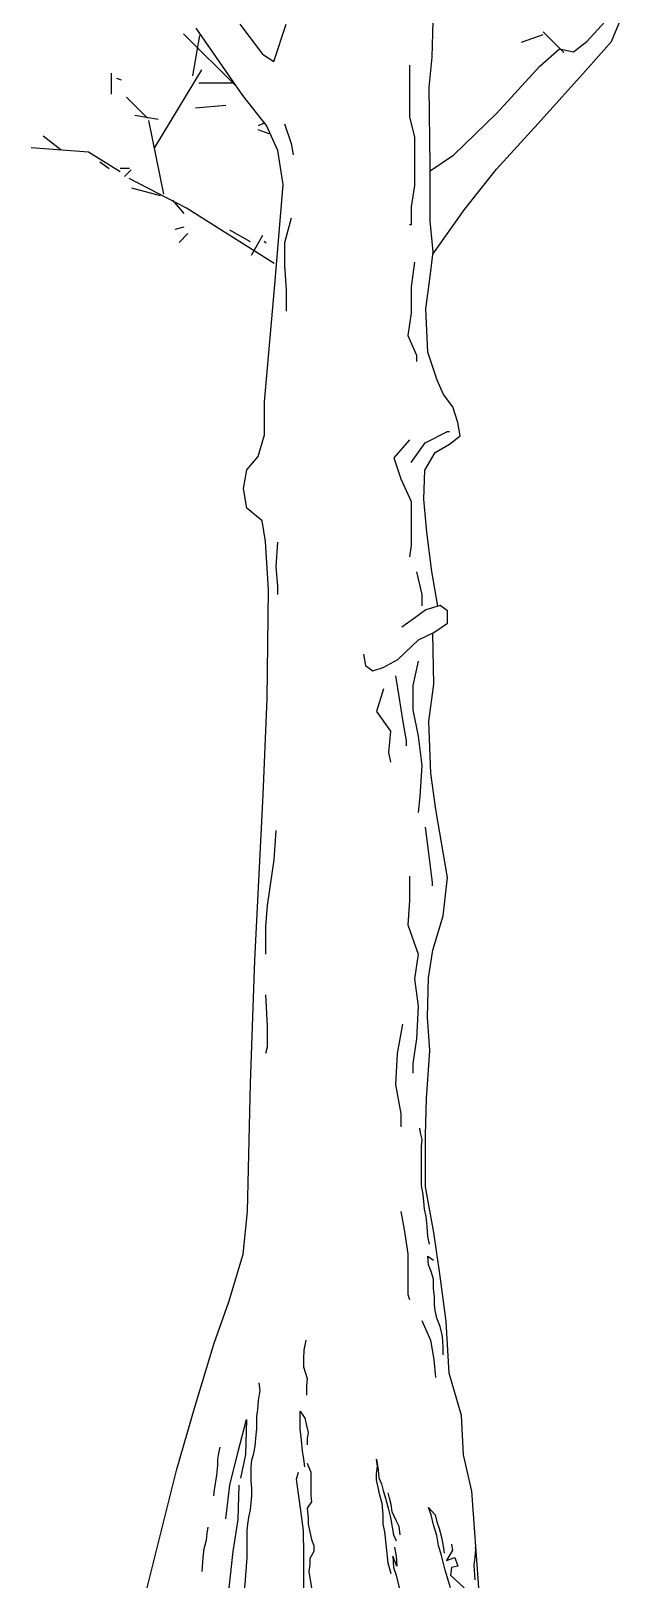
# Model space of a CAD drawing. Extents: x -1.04 to 1.85, y -0.02 to 4.94.
# Drawn here: x -0.33 to 0.372, y -0.025 to 1.824 of the extents above; entities that cross this region are included whole.
import ezdxf

# ---------------------------------------------------------------- set-up
doc = ezdxf.new("R2010")
doc.units = 0
doc.header["$MEASUREMENT"] = 0
doc.layers.add('TREES', color=3, linetype='CONTINUOUS')

msp = doc.modelspace()

# ---------------------------------------------------------------- linework, layer by layer
at = {"layer": 'TREES'}
for p, q in [((-0.0864, 1.758), (-0.149, 1.8207)), ((-0.1383, 1.7707), (-0.1298, 1.8189)), ((0.252, 1.8106), (0.2777, 1.8199)), ((0.3024, 1.7984), (0.2776, 1.8232)), ((-0.2346, 1.7489), (-0.2346, 1.7739)), ((-0.2227, 1.7656), (-0.2282, 1.7676)), ((-0.0891, 1.762), (-0.1311, 1.762)), ((-0.192, 1.7206), (-0.2168, 1.7454)), ((-0.1794, 1.7188), (-0.207, 1.7237)), ((-0.0988, 1.7356), (-0.1349, 1.7325)), ((-0.0477, 1.7019), (-0.0605, 1.7065)), ((-0.0602, 1.7117), (-0.0524, 1.7154)), ((-0.2374, 1.6605), (-0.2486, 1.6683)), ((-0.2132, 1.6609), (-0.2245, 1.6609)), ((-0.2192, 1.6512), (-0.2113, 1.6592)), ((-0.1765, 1.6284), (-0.2104, 1.6375)), ((-0.1483, 1.6074), (-0.1617, 1.6233)), ((-0.1589, 1.5888), (-0.1483, 1.5917)), ((-0.1544, 1.5731), (-0.144, 1.5834)), ((-0.0698, 1.5738), (-0.094, 1.5877)), ((-0.0686, 1.558), (-0.0549, 1.5817)), ((-0.0511, 1.5722), (-0.0535, 1.5742))]:
    msp.add_line(p, q, dxfattribs=at)
for points in [[(0.1435, 1.6581), (0.1718, 1.6769), (0.2225, 1.7261), (0.2736, 1.7824), (0.2972, 1.8028), (0.3136, 1.7995), (0.3297, 1.8115), (0.3723, 1.8584)], [(-0.0824, 1.8322), (-0.0554, 1.7966), (-0.0419, 1.788), (-0.0272, 1.8322)], [(0.1526, 1.1409), (0.1457, 1.1823), (0.1396, 1.229), (0.1359, 1.2683), (0.1372, 1.3027), (0.1495, 1.3236), (0.1667, 1.3334), (0.179, 1.3432), (0.1765, 1.3592), (0.1704, 1.3776), (0.1593, 1.3923), (0.152, 1.4095), (0.1409, 1.4427), (0.1385, 1.4943), (0.1434, 1.5324), (0.1471, 1.5619), (0.1435, 1.5987), (0.1435, 1.6638), (0.1423, 1.7572), (0.146, 1.7928), (0.1473, 1.8358)], [(0.1468, 1.5592), (0.1844, 1.612), (0.2225, 1.6598), (0.2718, 1.7141), (0.3315, 1.7807), (0.3589, 1.8115), (0.3715, 1.842)], [(-0.1923, -0.0246), (-0.157, 0.1163), (-0.1361, 0.1887), (-0.1127, 0.2661), (-0.0955, 0.3152), (-0.0782, 0.3717), (-0.0733, 0.4221), (-0.0695, 0.5744), (-0.0646, 0.7206), (-0.0546, 0.9171), (-0.0497, 1.0313), (-0.0484, 1.1603), (-0.052, 1.218), (-0.0557, 1.2426), (-0.0741, 1.2573), (-0.0778, 1.2807), (-0.0741, 1.3028), (-0.0606, 1.3188), (-0.0532, 1.3445), (-0.0532, 1.3839), (-0.0408, 1.5227), (-0.0309, 1.6418), (-0.0371, 1.6823), (-0.0506, 1.7118), (-0.0788, 1.7475), (-0.134, 1.8273)], [(-0.1831, 1.6857), (-0.1276, 1.7781)], [(0.119, 1.7834), (0.119, 1.7216), (0.1251, 1.6983), (0.1251, 1.6404), (0.121, 1.6151), (0.121, 1.594), (0.119, 1.594)], [(-0.1724, 1.6303), (-0.1903, 1.7176)], [(-0.0295, 1.7137), (-0.0213, 1.6906), (-0.0192, 1.6772)], [(-0.33, 1.6857), (-0.2619, 1.6807), (-0.2243, 1.6572)], [(-0.2942, 1.6824), (-0.3157, 1.6991)], [(-0.0417, 1.548), (-0.1455, 1.6135), (-0.2136, 1.6488)], [(-0.0213, 1.6017), (-0.0295, 1.5726), (-0.0295, 1.5457), (-0.0274, 1.5166), (-0.0274, 1.4914)], [(0.1251, 1.5495), (0.121, 1.5204), (0.121, 1.4894), (0.1169, 1.4625), (0.1272, 1.4392), (0.1272, 1.4315)], [(0.119, 1.3387), (0.1005, 1.3174), (0.1087, 1.2924), (0.121, 1.2652), (0.121, 1.213), (0.119, 1.1996)], [(0.121, 1.3116), (0.1377, 1.3349), (0.1643, 1.3484), (0.1664, 1.3484)], [(-0.0377, 1.2169), (-0.0397, 1.1878), (-0.0377, 1.1647), (-0.0377, 1.1551)], [(0.1272, 1.182), (0.1336, 1.1551), (0.1336, 1.1414)], [(0.0646, 1.0841), (0.067, 1.0706), (0.0756, 1.0644), (0.0879, 1.0681), (0.1051, 1.0779), (0.1297, 1.1012), (0.1481, 1.1098), (0.1641, 1.1209), (0.1641, 1.1356), (0.1555, 1.1418), (0.1383, 1.1369), (0.1236, 1.1258), (0.1101, 1.116)], [(0.2014, -0.0246), (0.1931, 0.0903), (0.1833, 0.1333), (0.1808, 0.18), (0.1661, 0.2303), (0.1625, 0.2918), (0.1551, 0.3483), (0.1478, 0.3974), (0.138, 0.4515), (0.138, 0.5129), (0.1393, 0.5559), (0.143, 0.6136), (0.1405, 0.6529), (0.1418, 0.6996), (0.1467, 0.7327), (0.159, 0.7733), (0.164, 0.8187), (0.1505, 0.8998), (0.1444, 0.9428), (0.1419, 1.0042), (0.1481, 1.0484), (0.1467, 1.1091)], [(0.1295, 1.0758), (0.1231, 1.0467), (0.1231, 1.0179), (0.1295, 0.9869), (0.1336, 0.952), (0.1315, 0.9152), (0.1295, 0.896)], [(0.1025, 1.0583), (0.1066, 1.0313), (0.1107, 1.0061), (0.1149, 0.9811), (0.1149, 0.9753)], [(0.0882, 1.0429), (0.0797, 1.016), (0.0964, 0.9926), (0.0943, 0.9674), (0.0964, 0.9559)], [(-0.0397, 0.8746), (-0.0418, 0.84), (-0.05, 0.7857), (-0.052, 0.7607), (-0.052, 0.7278)], [(0.1377, 0.8785), (0.1418, 0.8477), (0.1459, 0.8129), (0.1459, 0.809)], [(0.119, 0.8205), (0.119, 0.7915), (0.1169, 0.7626), (0.1295, 0.7278), (0.1251, 0.6987), (0.1295, 0.666), (0.1272, 0.6273), (0.1231, 0.5982), (0.1231, 0.5867)], [(-0.052, 0.6795), (-0.05, 0.6427), (-0.05, 0.6175), (-0.052, 0.6098)], [(0.1107, 0.6446), (0.1046, 0.6098), (0.1025, 0.573), (0.1087, 0.5384), (0.1087, 0.5228)], [(0.1428, 0.3836), (0.1407, 0.3927), (0.14, 0.4045), (0.1389, 0.4163), (0.1369, 0.4252), (0.1361, 0.4343), (0.1351, 0.4425), (0.1331, 0.4533), (0.1331, 0.4994), (0.1341, 0.5076), (0.132, 0.5158), (0.1313, 0.5213)], [(0.1087, 0.4223), (0.1128, 0.4011), (0.1169, 0.3721), (0.1169, 0.3237), (0.119, 0.318)], [(0.1592, 0.2521), (0.1592, 0.2613), (0.1582, 0.274), (0.1554, 0.2858), (0.1515, 0.2956), (0.1495, 0.3048), (0.1487, 0.312), (0.1487, 0.3211), (0.1477, 0.331), (0.1477, 0.342), (0.1446, 0.3509), (0.1418, 0.3591), (0.1407, 0.3692), (0.1477, 0.3646)], [(0.1336, 0.2927), (0.1438, 0.2697), (0.1479, 0.2464), (0.15, 0.2252)], [(-0.0041, 0.2694), (-0.0062, 0.2577), (-0.0069, 0.2476), (-0.0069, 0.2377), (-0.0023, 0.224), (-0.0031, 0.2151), (-0.0031, 0.2043)], [(-0.0762, -0.0246), (-0.0746, 0.0002), (-0.0736, 0.012), (-0.0736, 0.0437), (-0.0728, 0.051), (-0.0718, 0.0591), (-0.0697, 0.0683), (-0.069, 0.0764), (-0.0679, 0.0846), (-0.0679, 0.0937), (-0.069, 0.1026), (-0.069, 0.119), (-0.0679, 0.1271), (-0.0659, 0.1353), (-0.0641, 0.1435), (-0.0631, 0.1572), (-0.062, 0.1644), (-0.062, 0.1788), (-0.061, 0.187), (-0.0602, 0.1978), (-0.0582, 0.2096), (-0.0592, 0.2187)], [(-0.0051, 0.119), (-0.0062, 0.1281), (-0.0079, 0.138), (-0.009, 0.1507), (-0.0108, 0.1644), (-0.0108, 0.1851), (-0.0051, 0.1769), (-0.0031, 0.168), (-0.0013, 0.1598), (-0.0023, 0.1526), (-0.0023, 0.1454)], [(-0.099, 0.0574), (-0.0941, 0.0973), (-0.0843, 0.1372), (-0.0746, 0.1752), (-0.0756, 0.1336), (-0.0815, 0.1055)], [(-0.1133, 0.0846), (-0.1123, 0.0918), (-0.1095, 0.1091), (-0.1084, 0.1209), (-0.1084, 0.1281), (-0.1074, 0.1353), (-0.1056, 0.1425)], [(-0.0062, -0.0246), (-0.0062, 0.0156), (-0.0069, 0.0437), (-0.01, 0.0673), (-0.0128, 0.0872), (-0.0149, 0.1046), (-0.0128, 0.1127)], [(-0.0023, 0.1235), (0.0018, 0.1127), (0.0018, 0.0856), (0.0026, 0.0774), (-0.0023, 0.0702), (-0.0013, 0.0584), (-0.0013, 0.051), (0.0008, 0.0421), (0.0026, 0.0329), (0.0056, 0.0257), (0.0056, 0.0185), (0.0008, 0.0103), (0.0008, 0.0031), (-0.0003, -0.005), (0.0028, -0.0246)], [(0.0974, -0.0079), (0.0936, 0.0048), (0.0915, 0.0274), (0.0897, 0.0421), (0.0877, 0.051), (0.0877, 0.0627), (0.0867, 0.0755), (0.0838, 0.0856), (0.0818, 0.0945), (0.08, 0.1036), (0.08, 0.1108), (0.081, 0.1199), (0.08, 0.1281), (0.0818, 0.1154), (0.0828, 0.1062), (0.0859, 0.099), (0.0877, 0.0909), (0.0905, 0.082), (0.0936, 0.0702), (0.0964, 0.0591), (0.0984, 0.0473), (0.1002, 0.0385), (0.1031, 0.0312)], [(-0.0948, -0.0246), (-0.0902, 0.0185), (-0.0843, 0.0565), (-0.0833, 0.0973)], [(0.1079, 0.0385), (0.1069, 0.0483), (0.1031, 0.0555), (0.0984, 0.0656), (0.0974, 0.0745), (0.0954, 0.082), (0.0936, 0.0882)], [(0.1678, -0.0246), (0.1613, -0.0034), (0.1572, 0.0139), (0.1533, 0.0257), (0.1515, 0.0375), (0.1477, 0.0502), (0.1446, 0.062), (0.1418, 0.0709), (0.1495, 0.062), (0.1515, 0.0538), (0.1543, 0.0457), (0.1572, 0.0356), (0.1592, 0.0248), (0.1602, 0.0166)], [(-0.1269, -0.005), (-0.1259, 0.0113), (-0.1248, 0.0221), (-0.122, 0.032), (-0.121, 0.0401), (-0.12, 0.0473)], [(0.1013, 0.0238), (0.1031, 0.013), (0.1041, 0.0012), (0.0992, 0.013), (0.1002, -0.0005), (0.1031, -0.0096), (0.1068, -0.0246)], [(0.1689, 0.0274), (0.17, 0.0202), (0.163, 0.0077), (0.1728, 0.0113), (0.1766, 0.0012), (0.1689, -0.0005), (0.1679, -0.0096), (0.1839, -0.0246)], [(0.1969, -0.0151), (0.1959, 0.0022), (0.1969, 0.012), (0.1979, 0.0212), (0.1969, 0.0231)]]:
    msp.add_lwpolyline(points, dxfattribs=at)

doc.saveas('drawing.dxf')
